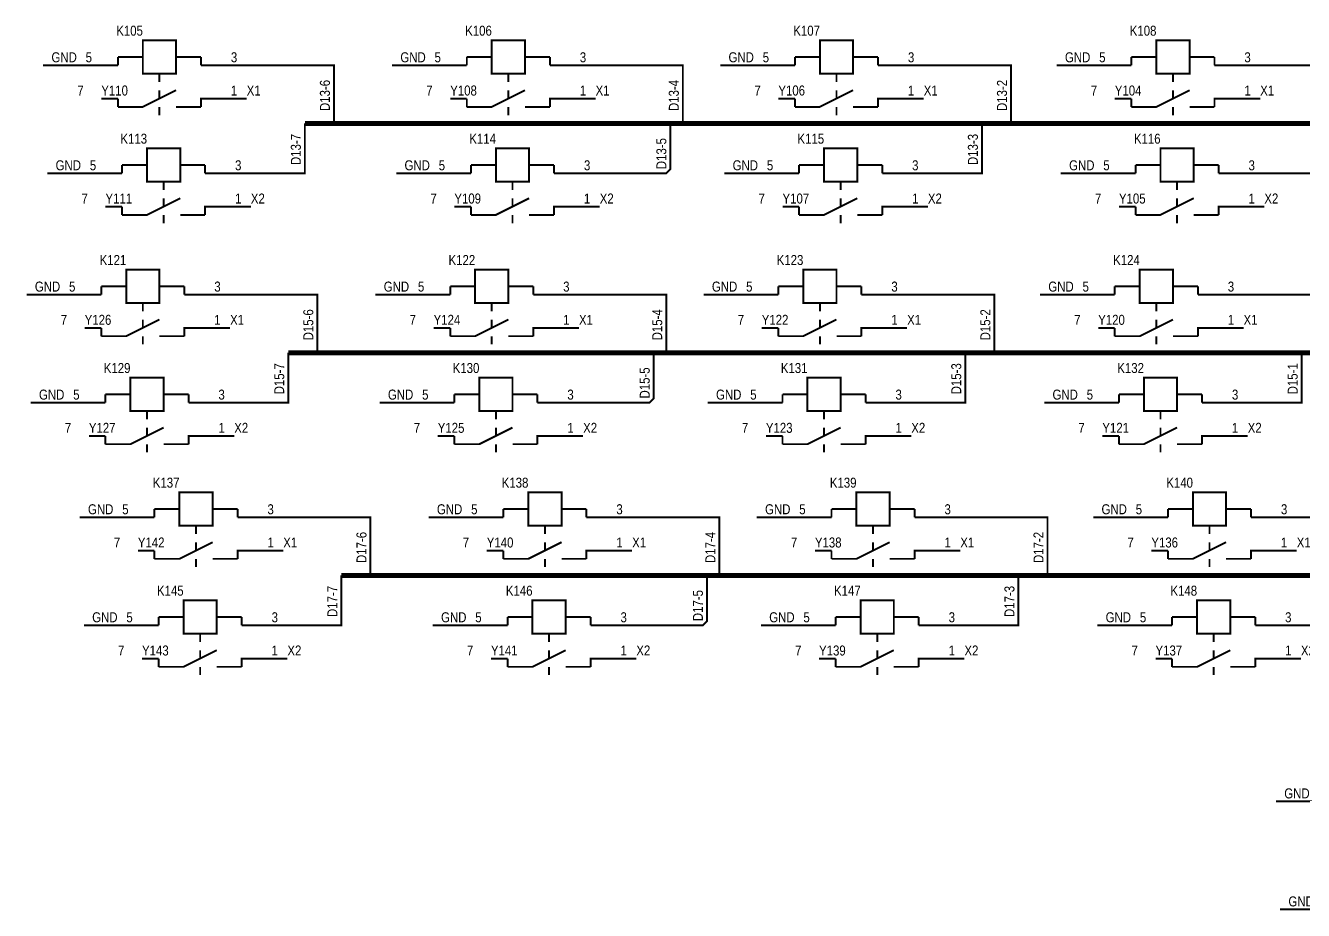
# Model space of a CAD drawing. Header units: millimetres. Extents: x 7140 to 8879, y -16257 to -5062.
# Drawn here: x 7246.5 to 7441.9, y -15405 to -15269.7 of the extents above; entities that cross this region are included whole.
import ezdxf

# ---------------------------------------------------------------- set-up
doc = ezdxf.new("R2010")
doc.units = ezdxf.units.MM
doc.styles.get("Standard").update_dxf_attribs({"font": 'ARIALN.TTF', "height": 3.4})

msp = doc.modelspace()

# ---------------------------------------------------------------- linework, layer by layer
for points, const_width in [([(7264.44878, -15271.997), (7264.44878, -15277.077), (7269.52878, -15277.077), (7269.52878, -15271.997), (7264.44878, -15271.997)], 0.29972), ([(7317.78878, -15271.997), (7317.78878, -15277.077), (7322.86878, -15277.077), (7322.86878, -15271.997), (7317.78878, -15271.997)], 0.29972), ([(7367.95378, -15271.997), (7367.95378, -15277.077), (7373.03378, -15277.077), (7373.03378, -15271.997), (7367.95378, -15271.997)], 0.29972), ([(7419.38878, -15271.997), (7419.38878, -15277.077), (7424.46878, -15277.077), (7424.46878, -15271.997), (7419.38878, -15271.997)], 0.29972), ([(7264.44878, -15274.537), (7260.63878, -15274.537)], 0.29972), ([(7260.63878, -15274.537), (7260.63878, -15275.807)], 0.29972), ([(7269.52878, -15274.537), (7273.33878, -15274.537)], 0.29972), ([(7273.33878, -15274.537), (7273.33878, -15275.807)], 0.29972), ([(7273.33878, -15274.537), (7273.33878, -15275.807)], 0.29972), ([(7317.78878, -15274.537), (7313.97878, -15274.537)], 0.29972), ([(7313.97878, -15274.537), (7313.97878, -15275.807)], 0.29972), ([(7322.86878, -15274.537), (7326.67878, -15274.537)], 0.29972), ([(7326.67878, -15274.537), (7326.67878, -15275.807)], 0.29972), ([(7326.67878, -15274.537), (7326.67878, -15275.807)], 0.29972), ([(7367.95378, -15274.537), (7364.14378, -15274.537)], 0.29972), ([(7364.14378, -15274.537), (7364.14378, -15275.807)], 0.29972), ([(7373.03378, -15274.537), (7376.84378, -15274.537)], 0.29972), ([(7376.84378, -15274.537), (7376.84378, -15275.807)], 0.29972), ([(7376.84378, -15274.537), (7376.84378, -15275.807)], 0.29972), ([(7419.38878, -15274.537), (7415.57878, -15274.537)], 0.29972), ([(7415.57878, -15274.537), (7415.57878, -15275.807)], 0.29972), ([(7424.46878, -15274.537), (7428.27878, -15274.537)], 0.29972), ([(7428.27878, -15274.537), (7428.27878, -15275.807)], 0.29972), ([(7428.27878, -15274.537), (7428.27878, -15275.807)], 0.29972), ([(7249.20878, -15275.807), (7255.55878, -15275.807)], 0.29972), ([(7260.63878, -15275.807), (7255.55878, -15275.807)], 0.29972), ([(7266.98878, -15277.077), (7266.98878, -15278.347)], 0.29972), ([(7273.33878, -15275.807), (7278.41878, -15275.807)], 0.29972), ([(7275.87878, -15275.807), (7278.41878, -15275.807)], 0.29972), ([(7278.41878, -15275.807), (7293.65878, -15275.807), (7293.65878, -15284.697)], 0.29972), ([(7302.54878, -15275.807), (7308.89878, -15275.807)], 0.29972), ([(7313.97878, -15275.807), (7308.89878, -15275.807)], 0.29972), ([(7320.32878, -15277.077), (7320.32878, -15278.347)], 0.29972), ([(7326.67878, -15275.807), (7331.75878, -15275.807)], 0.29972), ([(7329.21878, -15275.807), (7331.75878, -15275.807)], 0.29972), ([(7331.75878, -15275.807), (7346.99878, -15275.807), (7346.99878, -15284.697)], 0.29972), ([(7352.71378, -15275.807), (7359.06378, -15275.807)], 0.29972), ([(7364.14378, -15275.807), (7359.06378, -15275.807)], 0.29972), ([(7370.49378, -15277.077), (7370.49378, -15278.347)], 0.29972), ([(7376.84378, -15275.807), (7381.92378, -15275.807)], 0.29972), ([(7379.38378, -15275.807), (7381.92378, -15275.807)], 0.29972), ([(7381.92378, -15275.807), (7397.16378, -15275.807), (7397.16378, -15284.697)], 0.29972), ([(7404.14878, -15275.807), (7410.49878, -15275.807)], 0.29972), ([(7415.57878, -15275.807), (7410.49878, -15275.807)], 0.29972), ([(7421.92878, -15277.077), (7421.92878, -15278.347)], 0.29972), ([(7428.27878, -15275.807), (7433.35878, -15275.807)], 0.29972), ([(7430.81878, -15275.807), (7433.35878, -15275.807)], 0.29972), ([(7433.35878, -15275.807), (7448.59878, -15275.807), (7448.59878, -15284.697)], 0.29972), ([(7260.63878, -15280.887), (7258.09878, -15280.887)], 0.29972), ([(7260.63878, -15282.157), (7264.44878, -15282.157), (7269.52878, -15279.617)], 0.29972), ([(7260.63878, -15280.887), (7260.63878, -15282.157)], 0.29972), ([(7266.98878, -15279.617), (7266.98878, -15280.887)], 0.29972), ([(7273.33878, -15282.157), (7273.33878, -15280.887), (7278.41878, -15280.887)], 0.29972), ([(7275.87878, -15280.887), (7278.41878, -15280.887)], 0.29972), ([(7278.41878, -15280.887), (7280.32378, -15280.887)], 0.29972), ([(7289.21378, -15284.697), (7448.59878, -15284.697), (7457.86978, -15280.633), (7686.46978, -15281.141)], 0.7493), ([(7313.97878, -15280.887), (7311.43878, -15280.887)], 0.29972), ([(7313.97878, -15282.157), (7317.78878, -15282.157), (7322.86878, -15279.617)], 0.29972), ([(7313.97878, -15280.887), (7313.97878, -15282.157)], 0.29972), ([(7320.32878, -15279.617), (7320.32878, -15280.887)], 0.29972), ([(7326.67878, -15282.157), (7326.67878, -15280.887), (7331.75878, -15280.887)], 0.29972), ([(7329.21878, -15280.887), (7331.75878, -15280.887)], 0.29972), ([(7331.75878, -15280.887), (7333.66378, -15280.887)], 0.29972), ([(7364.14378, -15280.887), (7361.60378, -15280.887)], 0.29972), ([(7364.14378, -15282.157), (7367.95378, -15282.157), (7373.03378, -15279.617)], 0.29972), ([(7364.14378, -15280.887), (7364.14378, -15282.157)], 0.29972), ([(7370.49378, -15279.617), (7370.49378, -15280.887)], 0.29972), ([(7376.84378, -15282.157), (7376.84378, -15280.887), (7381.92378, -15280.887)], 0.29972), ([(7379.38378, -15280.887), (7381.92378, -15280.887)], 0.29972), ([(7381.92378, -15280.887), (7383.82878, -15280.887)], 0.29972), ([(7415.57878, -15280.887), (7413.03878, -15280.887)], 0.29972), ([(7415.57878, -15282.157), (7419.38878, -15282.157), (7424.46878, -15279.617)], 0.29972), ([(7415.57878, -15280.887), (7415.57878, -15282.157)], 0.29972), ([(7421.92878, -15279.617), (7421.92878, -15280.887)], 0.29972), ([(7428.27878, -15282.157), (7428.27878, -15280.887), (7433.35878, -15280.887)], 0.29972), ([(7430.81878, -15280.887), (7433.35878, -15280.887)], 0.29972), ([(7433.35878, -15280.887), (7435.26378, -15280.887)], 0.29972), ([(7266.98878, -15283.427), (7266.98878, -15282.157)], 0.29972), ([(7269.52878, -15282.157), (7273.33878, -15282.157)], 0.29972), ([(7320.32878, -15283.427), (7320.32878, -15282.157)], 0.29972), ([(7322.86878, -15282.157), (7326.67878, -15282.157)], 0.29972), ([(7370.49378, -15283.427), (7370.49378, -15282.157)], 0.29972), ([(7373.03378, -15282.157), (7376.84378, -15282.157)], 0.29972), ([(7421.92878, -15283.427), (7421.92878, -15282.157)], 0.29972), ([(7424.46878, -15282.157), (7428.27878, -15282.157)], 0.29972), ([(7279.05378, -15292.317), (7289.21378, -15292.317), (7289.21378, -15284.697)], 0.29972), ([(7332.39378, -15292.317), (7344.45878, -15292.317), (7345.09378, -15291.682), (7345.09378, -15284.697)], 0.29972), ([(7382.55878, -15292.317), (7392.71878, -15292.317), (7392.71878, -15284.697)], 0.29972), ([(7433.99378, -15292.317), (7444.15378, -15292.317), (7444.15378, -15284.697)], 0.29972), ([(7265.08378, -15288.507), (7265.08378, -15293.587), (7270.16378, -15293.587), (7270.16378, -15288.507), (7265.08378, -15288.507)], 0.29972), ([(7318.42378, -15288.507), (7318.42378, -15293.587), (7323.50378, -15293.587), (7323.50378, -15288.507), (7318.42378, -15288.507)], 0.29972), ([(7368.58878, -15288.507), (7368.58878, -15293.587), (7373.66878, -15293.587), (7373.66878, -15288.507), (7368.58878, -15288.507)], 0.29972), ([(7420.02378, -15288.507), (7420.02378, -15293.587), (7425.10378, -15293.587), (7425.10378, -15288.507), (7420.02378, -15288.507)], 0.29972), ([(7249.84378, -15292.317), (7256.19378, -15292.317)], 0.29972), ([(7261.27378, -15292.317), (7256.19378, -15292.317)], 0.29972), ([(7265.08378, -15291.047), (7261.27378, -15291.047)], 0.29972), ([(7261.27378, -15291.047), (7261.27378, -15292.317)], 0.29972), ([(7270.16378, -15291.047), (7273.97378, -15291.047)], 0.29972), ([(7273.97378, -15291.047), (7273.97378, -15292.317)], 0.29972), ([(7273.97378, -15291.047), (7273.97378, -15292.317)], 0.29972), ([(7273.97378, -15292.317), (7279.05378, -15292.317)], 0.29972), ([(7276.51378, -15292.317), (7279.05378, -15292.317)], 0.29972), ([(7303.18378, -15292.317), (7309.53378, -15292.317)], 0.29972), ([(7314.61378, -15292.317), (7309.53378, -15292.317)], 0.29972), ([(7318.42378, -15291.047), (7314.61378, -15291.047)], 0.29972), ([(7314.61378, -15291.047), (7314.61378, -15292.317)], 0.29972), ([(7323.50378, -15291.047), (7327.31378, -15291.047)], 0.29972), ([(7327.31378, -15291.047), (7327.31378, -15292.317)], 0.29972), ([(7327.31378, -15291.047), (7327.31378, -15292.317)], 0.29972), ([(7327.31378, -15292.317), (7332.39378, -15292.317)], 0.29972), ([(7329.85378, -15292.317), (7332.39378, -15292.317)], 0.29972), ([(7353.34878, -15292.317), (7359.69878, -15292.317)], 0.29972), ([(7364.77878, -15292.317), (7359.69878, -15292.317)], 0.29972), ([(7368.58878, -15291.047), (7364.77878, -15291.047)], 0.29972), ([(7364.77878, -15291.047), (7364.77878, -15292.317)], 0.29972), ([(7373.66878, -15291.047), (7377.47878, -15291.047)], 0.29972), ([(7377.47878, -15291.047), (7377.47878, -15292.317)], 0.29972), ([(7377.47878, -15291.047), (7377.47878, -15292.317)], 0.29972), ([(7377.47878, -15292.317), (7382.55878, -15292.317)], 0.29972), ([(7380.01878, -15292.317), (7382.55878, -15292.317)], 0.29972), ([(7404.78378, -15292.317), (7411.13378, -15292.317)], 0.29972), ([(7416.21378, -15292.317), (7411.13378, -15292.317)], 0.29972), ([(7420.02378, -15291.047), (7416.21378, -15291.047)], 0.29972), ([(7416.21378, -15291.047), (7416.21378, -15292.317)], 0.29972), ([(7425.10378, -15291.047), (7428.91378, -15291.047)], 0.29972), ([(7428.91378, -15291.047), (7428.91378, -15292.317)], 0.29972), ([(7428.91378, -15291.047), (7428.91378, -15292.317)], 0.29972), ([(7428.91378, -15292.317), (7433.99378, -15292.317)], 0.29972), ([(7431.45378, -15292.317), (7433.99378, -15292.317)], 0.29972), ([(7267.62378, -15293.587), (7267.62378, -15294.857)], 0.29972), ([(7320.96378, -15293.587), (7320.96378, -15294.857)], 0.29972), ([(7371.12878, -15293.587), (7371.12878, -15294.857)], 0.29972), ([(7422.56378, -15293.587), (7422.56378, -15294.857)], 0.29972), ([(7261.27378, -15298.667), (7265.08378, -15298.667), (7270.16378, -15296.127)], 0.29972), ([(7267.62378, -15296.127), (7267.62378, -15297.397)], 0.29972), ([(7314.61378, -15298.667), (7318.42378, -15298.667), (7323.50378, -15296.127)], 0.29972), ([(7320.96378, -15296.127), (7320.96378, -15297.397)], 0.29972), ([(7364.77878, -15298.667), (7368.58878, -15298.667), (7373.66878, -15296.127)], 0.29972), ([(7371.12878, -15296.127), (7371.12878, -15297.397)], 0.29972), ([(7416.21378, -15298.667), (7420.02378, -15298.667), (7425.10378, -15296.127)], 0.29972), ([(7422.56378, -15296.127), (7422.56378, -15297.397)], 0.29972), ([(7261.27378, -15297.397), (7258.73378, -15297.397)], 0.29972), ([(7261.27378, -15297.397), (7261.27378, -15298.667)], 0.29972), ([(7267.62378, -15299.937), (7267.62378, -15298.667)], 0.29972), ([(7270.16378, -15298.667), (7273.97378, -15298.667)], 0.29972), ([(7273.97378, -15298.667), (7273.97378, -15297.397), (7279.05378, -15297.397)], 0.29972), ([(7276.51378, -15297.397), (7279.05378, -15297.397)], 0.29972), ([(7279.05378, -15297.397), (7280.95878, -15297.397)], 0.29972), ([(7314.61378, -15297.397), (7312.07378, -15297.397)], 0.29972), ([(7314.61378, -15297.397), (7314.61378, -15298.667)], 0.29972), ([(7320.96378, -15299.937), (7320.96378, -15298.667)], 0.29972), ([(7323.50378, -15298.667), (7327.31378, -15298.667)], 0.29972), ([(7327.31378, -15298.667), (7327.31378, -15297.397), (7332.39378, -15297.397)], 0.29972), ([(7329.85378, -15297.397), (7332.39378, -15297.397)], 0.29972), ([(7332.39378, -15297.397), (7334.29878, -15297.397)], 0.29972), ([(7364.77878, -15297.397), (7362.23878, -15297.397)], 0.29972), ([(7364.77878, -15297.397), (7364.77878, -15298.667)], 0.29972), ([(7371.12878, -15299.937), (7371.12878, -15298.667)], 0.29972), ([(7373.66878, -15298.667), (7377.47878, -15298.667)], 0.29972), ([(7377.47878, -15298.667), (7377.47878, -15297.397), (7382.55878, -15297.397)], 0.29972), ([(7380.01878, -15297.397), (7382.55878, -15297.397)], 0.29972), ([(7382.55878, -15297.397), (7384.46378, -15297.397)], 0.29972), ([(7416.21378, -15297.397), (7413.67378, -15297.397)], 0.29972), ([(7416.21378, -15297.397), (7416.21378, -15298.667)], 0.29972), ([(7422.56378, -15299.937), (7422.56378, -15298.667)], 0.29972), ([(7425.10378, -15298.667), (7428.91378, -15298.667)], 0.29972), ([(7428.91378, -15298.667), (7428.91378, -15297.397), (7433.99378, -15297.397)], 0.29972), ([(7431.45378, -15297.397), (7433.99378, -15297.397)], 0.29972), ([(7433.99378, -15297.397), (7435.89878, -15297.397)], 0.29972), ([(7261.90878, -15307.049), (7261.90878, -15312.129), (7266.98878, -15312.129), (7266.98878, -15307.049), (7261.90878, -15307.049)], 0.29972), ([(7315.24878, -15307.049), (7315.24878, -15312.129), (7320.32878, -15312.129), (7320.32878, -15307.049), (7315.24878, -15307.049)], 0.29972), ([(7365.41378, -15307.049), (7365.41378, -15312.129), (7370.49378, -15312.129), (7370.49378, -15307.049), (7365.41378, -15307.049)], 0.29972), ([(7416.84878, -15307.049), (7416.84878, -15312.129), (7421.92878, -15312.129), (7421.92878, -15307.049), (7416.84878, -15307.049)], 0.29972), ([(7261.90878, -15309.589), (7258.09878, -15309.589)], 0.29972), ([(7258.09878, -15309.589), (7258.09878, -15310.859)], 0.29972), ([(7266.98878, -15309.589), (7270.79878, -15309.589)], 0.29972), ([(7270.79878, -15309.589), (7270.79878, -15310.859)], 0.29972), ([(7270.79878, -15309.589), (7270.79878, -15310.859)], 0.29972), ([(7315.24878, -15309.589), (7311.43878, -15309.589)], 0.29972), ([(7311.43878, -15309.589), (7311.43878, -15310.859)], 0.29972), ([(7320.32878, -15309.589), (7324.13878, -15309.589)], 0.29972), ([(7324.13878, -15309.589), (7324.13878, -15310.859)], 0.29972), ([(7324.13878, -15309.589), (7324.13878, -15310.859)], 0.29972), ([(7365.41378, -15309.589), (7361.60378, -15309.589)], 0.29972), ([(7361.60378, -15309.589), (7361.60378, -15310.859)], 0.29972), ([(7370.49378, -15309.589), (7374.30378, -15309.589)], 0.29972), ([(7374.30378, -15309.589), (7374.30378, -15310.859)], 0.29972), ([(7374.30378, -15309.589), (7374.30378, -15310.859)], 0.29972), ([(7416.84878, -15309.589), (7413.03878, -15309.589)], 0.29972), ([(7413.03878, -15309.589), (7413.03878, -15310.859)], 0.29972), ([(7421.92878, -15309.589), (7425.73878, -15309.589)], 0.29972), ([(7425.73878, -15309.589), (7425.73878, -15310.859)], 0.29972), ([(7425.73878, -15309.589), (7425.73878, -15310.859)], 0.29972), ([(7246.66878, -15310.859), (7253.01878, -15310.859)], 0.29972), ([(7258.09878, -15310.859), (7253.01878, -15310.859)], 0.29972), ([(7264.44878, -15312.129), (7264.44878, -15313.399)], 0.29972), ([(7270.79878, -15310.859), (7275.87878, -15310.859)], 0.29972), ([(7273.33878, -15310.859), (7275.87878, -15310.859)], 0.29972), ([(7275.87878, -15310.859), (7291.11878, -15310.859), (7291.11878, -15319.749)], 0.29972), ([(7300.00878, -15310.859), (7306.35878, -15310.859)], 0.29972), ([(7311.43878, -15310.859), (7306.35878, -15310.859)], 0.29972), ([(7317.78878, -15312.129), (7317.78878, -15313.399)], 0.29972), ([(7324.13878, -15310.859), (7329.21878, -15310.859)], 0.29972), ([(7326.67878, -15310.859), (7329.21878, -15310.859)], 0.29972), ([(7329.21878, -15310.859), (7344.45878, -15310.859), (7344.45878, -15319.749)], 0.29972), ([(7350.17378, -15310.859), (7356.52378, -15310.859)], 0.29972), ([(7361.60378, -15310.859), (7356.52378, -15310.859)], 0.29972), ([(7367.95378, -15312.129), (7367.95378, -15313.399)], 0.29972), ([(7374.30378, -15310.859), (7379.38378, -15310.859)], 0.29972), ([(7376.84378, -15310.859), (7379.38378, -15310.859)], 0.29972), ([(7379.38378, -15310.859), (7394.62378, -15310.859), (7394.62378, -15319.749)], 0.29972), ([(7401.60878, -15310.859), (7407.95878, -15310.859)], 0.29972), ([(7413.03878, -15310.859), (7407.95878, -15310.859)], 0.29972), ([(7419.38878, -15312.129), (7419.38878, -15313.399)], 0.29972), ([(7425.73878, -15310.859), (7430.81878, -15310.859)], 0.29972), ([(7428.27878, -15310.859), (7430.81878, -15310.859)], 0.29972), ([(7430.81878, -15310.859), (7446.05878, -15310.859), (7446.05878, -15319.749)], 0.29972), ([(7258.09878, -15315.939), (7255.55878, -15315.939)], 0.29972), ([(7258.09878, -15317.209), (7261.90878, -15317.209), (7266.98878, -15314.669)], 0.29972), ([(7258.09878, -15315.939), (7258.09878, -15317.209)], 0.29972), ([(7264.44878, -15314.669), (7264.44878, -15315.939)], 0.29972), ([(7270.79878, -15317.209), (7270.79878, -15315.939), (7275.87878, -15315.939)], 0.29972), ([(7273.33878, -15315.939), (7275.87878, -15315.939)], 0.29972), ([(7275.87878, -15315.939), (7277.78378, -15315.939)], 0.29972), ([(7286.67378, -15319.749), (7636.68578, -15319.749), (7636.68578, -15315.685), (7671.22978, -15315.685)], 0.7493), ([(7311.43878, -15315.939), (7308.89878, -15315.939)], 0.29972), ([(7311.43878, -15317.209), (7315.24878, -15317.209), (7320.32878, -15314.669)], 0.29972), ([(7311.43878, -15315.939), (7311.43878, -15317.209)], 0.29972), ([(7317.78878, -15314.669), (7317.78878, -15315.939)], 0.29972), ([(7324.13878, -15317.209), (7324.13878, -15315.939), (7329.21878, -15315.939)], 0.29972), ([(7326.67878, -15315.939), (7329.21878, -15315.939)], 0.29972), ([(7329.21878, -15315.939), (7331.12378, -15315.939)], 0.29972), ([(7361.60378, -15315.939), (7359.06378, -15315.939)], 0.29972), ([(7361.60378, -15317.209), (7365.41378, -15317.209), (7370.49378, -15314.669)], 0.29972), ([(7361.60378, -15315.939), (7361.60378, -15317.209)], 0.29972), ([(7367.95378, -15314.669), (7367.95378, -15315.939)], 0.29972), ([(7374.30378, -15317.209), (7374.30378, -15315.939), (7379.38378, -15315.939)], 0.29972), ([(7376.84378, -15315.939), (7379.38378, -15315.939)], 0.29972), ([(7379.38378, -15315.939), (7381.28878, -15315.939)], 0.29972), ([(7413.03878, -15315.939), (7410.49878, -15315.939)], 0.29972), ([(7413.03878, -15317.209), (7416.84878, -15317.209), (7421.92878, -15314.669)], 0.29972), ([(7413.03878, -15315.939), (7413.03878, -15317.209)], 0.29972), ([(7419.38878, -15314.669), (7419.38878, -15315.939)], 0.29972), ([(7425.73878, -15317.209), (7425.73878, -15315.939), (7430.81878, -15315.939)], 0.29972), ([(7428.27878, -15315.939), (7430.81878, -15315.939)], 0.29972), ([(7430.81878, -15315.939), (7432.72378, -15315.939)], 0.29972), ([(7264.44878, -15318.479), (7264.44878, -15317.209)], 0.29972), ([(7266.98878, -15317.209), (7270.79878, -15317.209)], 0.29972), ([(7317.78878, -15318.479), (7317.78878, -15317.209)], 0.29972), ([(7320.32878, -15317.209), (7324.13878, -15317.209)], 0.29972), ([(7367.95378, -15318.479), (7367.95378, -15317.209)], 0.29972), ([(7370.49378, -15317.209), (7374.30378, -15317.209)], 0.29972), ([(7419.38878, -15318.479), (7419.38878, -15317.209)], 0.29972), ([(7421.92878, -15317.209), (7425.73878, -15317.209)], 0.29972), ([(7276.51378, -15327.369), (7286.67378, -15327.369), (7286.67378, -15319.749)], 0.29972), ([(7329.85378, -15327.369), (7341.91878, -15327.369), (7342.55378, -15326.734), (7342.55378, -15319.749)], 0.29972), ([(7380.01878, -15327.369), (7390.17878, -15327.369), (7390.17878, -15319.749)], 0.29972), ([(7431.45378, -15327.369), (7441.61378, -15327.369), (7441.61378, -15319.749)], 0.29972), ([(7262.54378, -15323.559), (7262.54378, -15328.639), (7267.62378, -15328.639), (7267.62378, -15323.559), (7262.54378, -15323.559)], 0.29972), ([(7315.88378, -15323.559), (7315.88378, -15328.639), (7320.96378, -15328.639), (7320.96378, -15323.559), (7315.88378, -15323.559)], 0.29972), ([(7366.04878, -15323.559), (7366.04878, -15328.639), (7371.12878, -15328.639), (7371.12878, -15323.559), (7366.04878, -15323.559)], 0.29972), ([(7417.48378, -15323.559), (7417.48378, -15328.639), (7422.56378, -15328.639), (7422.56378, -15323.559), (7417.48378, -15323.559)], 0.29972), ([(7247.30378, -15327.369), (7253.65378, -15327.369)], 0.29972), ([(7258.73378, -15327.369), (7253.65378, -15327.369)], 0.29972), ([(7262.54378, -15326.099), (7258.73378, -15326.099)], 0.29972), ([(7258.73378, -15326.099), (7258.73378, -15327.369)], 0.29972), ([(7267.62378, -15326.099), (7271.43378, -15326.099)], 0.29972), ([(7271.43378, -15326.099), (7271.43378, -15327.369)], 0.29972), ([(7271.43378, -15326.099), (7271.43378, -15327.369)], 0.29972), ([(7271.43378, -15327.369), (7276.51378, -15327.369)], 0.29972), ([(7273.97378, -15327.369), (7276.51378, -15327.369)], 0.29972), ([(7300.64378, -15327.369), (7306.99378, -15327.369)], 0.29972), ([(7312.07378, -15327.369), (7306.99378, -15327.369)], 0.29972), ([(7315.88378, -15326.099), (7312.07378, -15326.099)], 0.29972), ([(7312.07378, -15326.099), (7312.07378, -15327.369)], 0.29972), ([(7320.96378, -15326.099), (7324.77378, -15326.099)], 0.29972), ([(7324.77378, -15326.099), (7324.77378, -15327.369)], 0.29972), ([(7324.77378, -15326.099), (7324.77378, -15327.369)], 0.29972), ([(7324.77378, -15327.369), (7329.85378, -15327.369)], 0.29972), ([(7327.31378, -15327.369), (7329.85378, -15327.369)], 0.29972), ([(7350.80878, -15327.369), (7357.15878, -15327.369)], 0.29972), ([(7362.23878, -15327.369), (7357.15878, -15327.369)], 0.29972), ([(7366.04878, -15326.099), (7362.23878, -15326.099)], 0.29972), ([(7362.23878, -15326.099), (7362.23878, -15327.369)], 0.29972), ([(7371.12878, -15326.099), (7374.93878, -15326.099)], 0.29972), ([(7374.93878, -15326.099), (7374.93878, -15327.369)], 0.29972), ([(7374.93878, -15326.099), (7374.93878, -15327.369)], 0.29972), ([(7374.93878, -15327.369), (7380.01878, -15327.369)], 0.29972), ([(7377.47878, -15327.369), (7380.01878, -15327.369)], 0.29972), ([(7402.24378, -15327.369), (7408.59378, -15327.369)], 0.29972), ([(7413.67378, -15327.369), (7408.59378, -15327.369)], 0.29972), ([(7417.48378, -15326.099), (7413.67378, -15326.099)], 0.29972), ([(7413.67378, -15326.099), (7413.67378, -15327.369)], 0.29972), ([(7422.56378, -15326.099), (7426.37378, -15326.099)], 0.29972), ([(7426.37378, -15326.099), (7426.37378, -15327.369)], 0.29972), ([(7426.37378, -15326.099), (7426.37378, -15327.369)], 0.29972), ([(7426.37378, -15327.369), (7431.45378, -15327.369)], 0.29972), ([(7428.91378, -15327.369), (7431.45378, -15327.369)], 0.29972), ([(7265.08378, -15328.639), (7265.08378, -15329.909)], 0.29972), ([(7318.42378, -15328.639), (7318.42378, -15329.909)], 0.29972), ([(7368.58878, -15328.639), (7368.58878, -15329.909)], 0.29972), ([(7420.02378, -15328.639), (7420.02378, -15329.909)], 0.29972), ([(7258.73378, -15333.719), (7262.54378, -15333.719), (7267.62378, -15331.179)], 0.29972), ([(7265.08378, -15331.179), (7265.08378, -15332.449)], 0.29972), ([(7312.07378, -15333.719), (7315.88378, -15333.719), (7320.96378, -15331.179)], 0.29972), ([(7318.42378, -15331.179), (7318.42378, -15332.449)], 0.29972), ([(7362.23878, -15333.719), (7366.04878, -15333.719), (7371.12878, -15331.179)], 0.29972), ([(7368.58878, -15331.179), (7368.58878, -15332.449)], 0.29972), ([(7413.67378, -15333.719), (7417.48378, -15333.719), (7422.56378, -15331.179)], 0.29972), ([(7420.02378, -15331.179), (7420.02378, -15332.449)], 0.29972), ([(7258.73378, -15332.449), (7256.19378, -15332.449)], 0.29972), ([(7258.73378, -15332.449), (7258.73378, -15333.719)], 0.29972), ([(7265.08378, -15334.989), (7265.08378, -15333.719)], 0.29972), ([(7267.62378, -15333.719), (7271.43378, -15333.719)], 0.29972), ([(7271.43378, -15333.719), (7271.43378, -15332.449), (7276.51378, -15332.449)], 0.29972), ([(7273.97378, -15332.449), (7276.51378, -15332.449)], 0.29972), ([(7276.51378, -15332.449), (7278.41878, -15332.449)], 0.29972), ([(7312.07378, -15332.449), (7309.53378, -15332.449)], 0.29972), ([(7312.07378, -15332.449), (7312.07378, -15333.719)], 0.29972), ([(7318.42378, -15334.989), (7318.42378, -15333.719)], 0.29972), ([(7320.96378, -15333.719), (7324.77378, -15333.719)], 0.29972), ([(7324.77378, -15333.719), (7324.77378, -15332.449), (7329.85378, -15332.449)], 0.29972), ([(7327.31378, -15332.449), (7329.85378, -15332.449)], 0.29972), ([(7329.85378, -15332.449), (7331.75878, -15332.449)], 0.29972), ([(7362.23878, -15332.449), (7359.69878, -15332.449)], 0.29972), ([(7362.23878, -15332.449), (7362.23878, -15333.719)], 0.29972), ([(7368.58878, -15334.989), (7368.58878, -15333.719)], 0.29972), ([(7371.12878, -15333.719), (7374.93878, -15333.719)], 0.29972), ([(7374.93878, -15333.719), (7374.93878, -15332.449), (7380.01878, -15332.449)], 0.29972), ([(7377.47878, -15332.449), (7380.01878, -15332.449)], 0.29972), ([(7380.01878, -15332.449), (7381.92378, -15332.449)], 0.29972), ([(7413.67378, -15332.449), (7411.13378, -15332.449)], 0.29972), ([(7413.67378, -15332.449), (7413.67378, -15333.719)], 0.29972), ([(7420.02378, -15334.989), (7420.02378, -15333.719)], 0.29972), ([(7422.56378, -15333.719), (7426.37378, -15333.719)], 0.29972), ([(7426.37378, -15333.719), (7426.37378, -15332.449), (7431.45378, -15332.449)], 0.29972), ([(7428.91378, -15332.449), (7431.45378, -15332.449)], 0.29972), ([(7431.45378, -15332.449), (7433.35878, -15332.449)], 0.29972), ([(7270.03678, -15341.085), (7270.03678, -15346.165), (7275.11678, -15346.165), (7275.11678, -15341.085), (7270.03678, -15341.085)], 0.29972), ([(7323.37678, -15341.085), (7323.37678, -15346.165), (7328.45678, -15346.165), (7328.45678, -15341.085), (7323.37678, -15341.085)], 0.29972), ([(7373.54178, -15341.085), (7373.54178, -15346.165), (7378.62178, -15346.165), (7378.62178, -15341.085), (7373.54178, -15341.085)], 0.29972), ([(7424.97678, -15341.085), (7424.97678, -15346.165), (7430.05678, -15346.165), (7430.05678, -15341.085), (7424.97678, -15341.085)], 0.29972), ([(7270.03678, -15343.625), (7266.22678, -15343.625)], 0.29972), ([(7266.22678, -15343.625), (7266.22678, -15344.895)], 0.29972), ([(7275.11678, -15343.625), (7278.92678, -15343.625)], 0.29972), ([(7278.92678, -15343.625), (7278.92678, -15344.895)], 0.29972), ([(7278.92678, -15343.625), (7278.92678, -15344.895)], 0.29972), ([(7323.37678, -15343.625), (7319.56678, -15343.625)], 0.29972), ([(7319.56678, -15343.625), (7319.56678, -15344.895)], 0.29972), ([(7328.45678, -15343.625), (7332.26678, -15343.625)], 0.29972), ([(7332.26678, -15343.625), (7332.26678, -15344.895)], 0.29972), ([(7332.26678, -15343.625), (7332.26678, -15344.895)], 0.29972), ([(7373.54178, -15343.625), (7369.73178, -15343.625)], 0.29972), ([(7369.73178, -15343.625), (7369.73178, -15344.895)], 0.29972), ([(7378.62178, -15343.625), (7382.43178, -15343.625)], 0.29972), ([(7382.43178, -15343.625), (7382.43178, -15344.895)], 0.29972), ([(7382.43178, -15343.625), (7382.43178, -15344.895)], 0.29972), ([(7424.97678, -15343.625), (7421.16678, -15343.625)], 0.29972), ([(7421.16678, -15343.625), (7421.16678, -15344.895)], 0.29972), ([(7430.05678, -15343.625), (7433.86678, -15343.625)], 0.29972), ([(7433.86678, -15343.625), (7433.86678, -15344.895)], 0.29972), ([(7433.86678, -15343.625), (7433.86678, -15344.895)], 0.29972), ([(7254.79678, -15344.895), (7261.14678, -15344.895)], 0.29972), ([(7266.22678, -15344.895), (7261.14678, -15344.895)], 0.29972), ([(7278.92678, -15344.895), (7284.00678, -15344.895)], 0.29972), ([(7281.46678, -15344.895), (7284.00678, -15344.895)], 0.29972), ([(7284.00678, -15344.895), (7299.24678, -15344.895), (7299.24678, -15353.785)], 0.29972), ([(7308.13678, -15344.895), (7314.48678, -15344.895)], 0.29972), ([(7319.56678, -15344.895), (7314.48678, -15344.895)], 0.29972), ([(7332.26678, -15344.895), (7337.34678, -15344.895)], 0.29972), ([(7334.80678, -15344.895), (7337.34678, -15344.895)], 0.29972), ([(7337.34678, -15344.895), (7352.58678, -15344.895), (7352.58678, -15353.785)], 0.29972), ([(7358.30178, -15344.895), (7364.65178, -15344.895)], 0.29972), ([(7369.73178, -15344.895), (7364.65178, -15344.895)], 0.29972), ([(7382.43178, -15344.895), (7387.51178, -15344.895)], 0.29972), ([(7384.97178, -15344.895), (7387.51178, -15344.895)], 0.29972), ([(7387.51178, -15344.895), (7402.75178, -15344.895), (7402.75178, -15353.785)], 0.29972), ([(7409.73678, -15344.895), (7416.08678, -15344.895)], 0.29972), ([(7421.16678, -15344.895), (7416.08678, -15344.895)], 0.29972), ([(7433.86678, -15344.895), (7438.94678, -15344.895)], 0.29972), ([(7436.40678, -15344.895), (7438.94678, -15344.895)], 0.29972), ([(7438.94678, -15344.895), (7454.18678, -15344.895), (7454.18678, -15353.785)], 0.29972), ([(7272.57678, -15346.165), (7272.57678, -15347.435)], 0.29972), ([(7325.91678, -15346.165), (7325.91678, -15347.435)], 0.29972), ([(7376.08178, -15346.165), (7376.08178, -15347.435)], 0.29972), ([(7427.51678, -15346.165), (7427.51678, -15347.435)], 0.29972), ([(7266.22678, -15351.245), (7270.03678, -15351.245), (7275.11678, -15348.705)], 0.29972), ([(7272.57678, -15348.705), (7272.57678, -15349.975)], 0.29972), ([(7319.56678, -15351.245), (7323.37678, -15351.245), (7328.45678, -15348.705)], 0.29972), ([(7325.91678, -15348.705), (7325.91678, -15349.975)], 0.29972), ([(7369.73178, -15351.245), (7373.54178, -15351.245), (7378.62178, -15348.705)], 0.29972), ([(7376.08178, -15348.705), (7376.08178, -15349.975)], 0.29972), ([(7421.16678, -15351.245), (7424.97678, -15351.245), (7430.05678, -15348.705)], 0.29972), ([(7427.51678, -15348.705), (7427.51678, -15349.975)], 0.29972), ([(7266.22678, -15349.975), (7263.68678, -15349.975)], 0.29972), ([(7266.22678, -15349.975), (7266.22678, -15351.245)], 0.29972), ([(7272.57678, -15352.515), (7272.57678, -15351.245)], 0.29972), ([(7275.11678, -15351.245), (7278.92678, -15351.245)], 0.29972), ([(7278.92678, -15351.245), (7278.92678, -15349.975), (7284.00678, -15349.975)], 0.29972), ([(7281.46678, -15349.975), (7284.00678, -15349.975)], 0.29972), ([(7284.00678, -15349.975), (7285.91178, -15349.975)], 0.29972), ([(7319.56678, -15349.975), (7317.02678, -15349.975)], 0.29972), ([(7319.56678, -15349.975), (7319.56678, -15351.245)], 0.29972), ([(7325.91678, -15352.515), (7325.91678, -15351.245)], 0.29972), ([(7328.45678, -15351.245), (7332.26678, -15351.245)], 0.29972), ([(7332.26678, -15351.245), (7332.26678, -15349.975), (7337.34678, -15349.975)], 0.29972), ([(7334.80678, -15349.975), (7337.34678, -15349.975)], 0.29972), ([(7337.34678, -15349.975), (7339.25178, -15349.975)], 0.29972), ([(7369.73178, -15349.975), (7367.19178, -15349.975)], 0.29972), ([(7369.73178, -15349.975), (7369.73178, -15351.245)], 0.29972), ([(7376.08178, -15352.515), (7376.08178, -15351.245)], 0.29972), ([(7378.62178, -15351.245), (7382.43178, -15351.245)], 0.29972), ([(7382.43178, -15351.245), (7382.43178, -15349.975), (7387.51178, -15349.975)], 0.29972), ([(7384.97178, -15349.975), (7387.51178, -15349.975)], 0.29972), ([(7387.51178, -15349.975), (7389.41678, -15349.975)], 0.29972), ([(7421.16678, -15349.975), (7418.62678, -15349.975)], 0.29972), ([(7421.16678, -15349.975), (7421.16678, -15351.245)], 0.29972), ([(7427.51678, -15352.515), (7427.51678, -15351.245)], 0.29972), ([(7430.05678, -15351.245), (7433.86678, -15351.245)], 0.29972), ([(7433.86678, -15351.245), (7433.86678, -15349.975), (7438.94678, -15349.975)], 0.29972), ([(7436.40678, -15349.975), (7438.94678, -15349.975)], 0.29972), ([(7438.94678, -15349.975), (7440.85178, -15349.975)], 0.29972), ([(7294.80178, -15353.785), (7496.47778, -15353.785), (7496.47778, -15352.261)], 0.7493), ([(7284.64178, -15361.405), (7294.80178, -15361.405), (7294.80178, -15353.785)], 0.29972), ([(7337.98178, -15361.405), (7350.04678, -15361.405), (7350.68178, -15360.77), (7350.68178, -15353.785)], 0.29972), ([(7388.14678, -15361.405), (7398.30678, -15361.405), (7398.30678, -15353.785)], 0.29972), ([(7439.58178, -15361.405), (7449.74178, -15361.405), (7449.74178, -15353.785)], 0.29972), ([(7270.67178, -15357.595), (7270.67178, -15362.675), (7275.75178, -15362.675), (7275.75178, -15357.595), (7270.67178, -15357.595)], 0.29972), ([(7324.01178, -15357.595), (7324.01178, -15362.675), (7329.09178, -15362.675), (7329.09178, -15357.595), (7324.01178, -15357.595)], 0.29972), ([(7374.17678, -15357.595), (7374.17678, -15362.675), (7379.25678, -15362.675), (7379.25678, -15357.595), (7374.17678, -15357.595)], 0.29972), ([(7425.61178, -15357.595), (7425.61178, -15362.675), (7430.69178, -15362.675), (7430.69178, -15357.595), (7425.61178, -15357.595)], 0.29972), ([(7270.67178, -15360.135), (7266.86178, -15360.135)], 0.29972), ([(7266.86178, -15360.135), (7266.86178, -15361.405)], 0.29972), ([(7275.75178, -15360.135), (7279.56178, -15360.135)], 0.29972), ([(7279.56178, -15360.135), (7279.56178, -15361.405)], 0.29972), ([(7279.56178, -15360.135), (7279.56178, -15361.405)], 0.29972), ([(7324.01178, -15360.135), (7320.20178, -15360.135)], 0.29972), ([(7320.20178, -15360.135), (7320.20178, -15361.405)], 0.29972), ([(7329.09178, -15360.135), (7332.90178, -15360.135)], 0.29972), ([(7332.90178, -15360.135), (7332.90178, -15361.405)], 0.29972), ([(7332.90178, -15360.135), (7332.90178, -15361.405)], 0.29972), ([(7374.17678, -15360.135), (7370.36678, -15360.135)], 0.29972), ([(7370.36678, -15360.135), (7370.36678, -15361.405)], 0.29972), ([(7379.25678, -15360.135), (7383.06678, -15360.135)], 0.29972), ([(7383.06678, -15360.135), (7383.06678, -15361.405)], 0.29972), ([(7383.06678, -15360.135), (7383.06678, -15361.405)], 0.29972), ([(7425.61178, -15360.135), (7421.80178, -15360.135)], 0.29972), ([(7421.80178, -15360.135), (7421.80178, -15361.405)], 0.29972), ([(7430.69178, -15360.135), (7434.50178, -15360.135)], 0.29972), ([(7434.50178, -15360.135), (7434.50178, -15361.405)], 0.29972), ([(7434.50178, -15360.135), (7434.50178, -15361.405)], 0.29972), ([(7255.43178, -15361.405), (7261.78178, -15361.405)], 0.29972), ([(7266.86178, -15361.405), (7261.78178, -15361.405)], 0.29972), ([(7273.21178, -15362.675), (7273.21178, -15363.945)], 0.29972), ([(7279.56178, -15361.405), (7284.64178, -15361.405)], 0.29972), ([(7282.10178, -15361.405), (7284.64178, -15361.405)], 0.29972), ([(7308.77178, -15361.405), (7315.12178, -15361.405)], 0.29972), ([(7320.20178, -15361.405), (7315.12178, -15361.405)], 0.29972), ([(7326.55178, -15362.675), (7326.55178, -15363.945)], 0.29972), ([(7332.90178, -15361.405), (7337.98178, -15361.405)], 0.29972), ([(7335.44178, -15361.405), (7337.98178, -15361.405)], 0.29972), ([(7358.93678, -15361.405), (7365.28678, -15361.405)], 0.29972), ([(7370.36678, -15361.405), (7365.28678, -15361.405)], 0.29972), ([(7376.71678, -15362.675), (7376.71678, -15363.945)], 0.29972), ([(7383.06678, -15361.405), (7388.14678, -15361.405)], 0.29972), ([(7385.60678, -15361.405), (7388.14678, -15361.405)], 0.29972), ([(7410.37178, -15361.405), (7416.72178, -15361.405)], 0.29972), ([(7421.80178, -15361.405), (7416.72178, -15361.405)], 0.29972), ([(7428.15178, -15362.675), (7428.15178, -15363.945)], 0.29972), ([(7434.50178, -15361.405), (7439.58178, -15361.405)], 0.29972), ([(7437.04178, -15361.405), (7439.58178, -15361.405)], 0.29972), ([(7266.86178, -15366.485), (7264.32178, -15366.485)], 0.29972), ([(7266.86178, -15367.755), (7270.67178, -15367.755), (7275.75178, -15365.215)], 0.29972), ([(7266.86178, -15366.485), (7266.86178, -15367.755)], 0.29972), ([(7273.21178, -15365.215), (7273.21178, -15366.485)], 0.29972), ([(7279.56178, -15367.755), (7279.56178, -15366.485), (7284.64178, -15366.485)], 0.29972), ([(7282.10178, -15366.485), (7284.64178, -15366.485)], 0.29972), ([(7284.64178, -15366.485), (7286.54678, -15366.485)], 0.29972), ([(7320.20178, -15366.485), (7317.66178, -15366.485)], 0.29972), ([(7320.20178, -15367.755), (7324.01178, -15367.755), (7329.09178, -15365.215)], 0.29972), ([(7320.20178, -15366.485), (7320.20178, -15367.755)], 0.29972), ([(7326.55178, -15365.215), (7326.55178, -15366.485)], 0.29972), ([(7332.90178, -15367.755), (7332.90178, -15366.485), (7337.98178, -15366.485)], 0.29972), ([(7335.44178, -15366.485), (7337.98178, -15366.485)], 0.29972), ([(7337.98178, -15366.485), (7339.88678, -15366.485)], 0.29972), ([(7370.36678, -15366.485), (7367.82678, -15366.485)], 0.29972), ([(7370.36678, -15367.755), (7374.17678, -15367.755), (7379.25678, -15365.215)], 0.29972), ([(7370.36678, -15366.485), (7370.36678, -15367.755)], 0.29972), ([(7376.71678, -15365.215), (7376.71678, -15366.485)], 0.29972), ([(7383.06678, -15367.755), (7383.06678, -15366.485), (7388.14678, -15366.485)], 0.29972), ([(7385.60678, -15366.485), (7388.14678, -15366.485)], 0.29972), ([(7388.14678, -15366.485), (7390.05178, -15366.485)], 0.29972), ([(7421.80178, -15366.485), (7419.26178, -15366.485)], 0.29972), ([(7421.80178, -15367.755), (7425.61178, -15367.755), (7430.69178, -15365.215)], 0.29972), ([(7421.80178, -15366.485), (7421.80178, -15367.755)], 0.29972), ([(7428.15178, -15365.215), (7428.15178, -15366.485)], 0.29972), ([(7434.50178, -15367.755), (7434.50178, -15366.485), (7439.58178, -15366.485)], 0.29972), ([(7437.04178, -15366.485), (7439.58178, -15366.485)], 0.29972), ([(7439.58178, -15366.485), (7441.48678, -15366.485)], 0.29972), ([(7273.21178, -15369.025), (7273.21178, -15367.755)], 0.29972), ([(7275.75178, -15367.755), (7279.56178, -15367.755)], 0.29972), ([(7326.55178, -15369.025), (7326.55178, -15367.755)], 0.29972), ([(7329.09178, -15367.755), (7332.90178, -15367.755)], 0.29972), ([(7376.71678, -15369.025), (7376.71678, -15367.755)], 0.29972), ([(7379.25678, -15367.755), (7383.06678, -15367.755)], 0.29972), ([(7428.15178, -15369.025), (7428.15178, -15367.755)], 0.29972), ([(7430.69178, -15367.755), (7434.50178, -15367.755)], 0.29972), ([(7437.67678, -15388.329), (7444.02678, -15388.329)], 0.29972), ([(7438.31178, -15404.839), (7444.66178, -15404.839)], 0.29972)]:
    msp.add_lwpolyline(points, dxfattribs=dict(const_width=const_width))

# ---------------------------------------------------------------- texts
for s, p in [('K105', (7260.38478, -15271.27612)), ('K106', (7313.72478, -15271.27612)), ('K107', (7363.88978, -15271.27612)), ('K108', (7415.32478, -15271.27612)), ('GND', (7250.47878, -15275.34012)), ('5', (7255.70642, -15275.34012)), ('3', (7277.91078, -15275.34012)), ('GND', (7303.81878, -15275.34012)), ('5', (7309.04642, -15275.34012)), ('3', (7331.25078, -15275.34012)), ('GND', (7353.98378, -15275.34012)), ('5', (7359.21142, -15275.34012)), ('3', (7381.41578, -15275.34012)), ('GND', (7405.41878, -15275.34012)), ('5', (7410.64642, -15275.34012)), ('3', (7432.85078, -15275.34012)), ('7', (7254.43642, -15280.42012)), ('Y110', (7258.09878, -15280.42012)), ('1', (7277.91078, -15280.42012)), ('X1', (7280.32378, -15280.42012)), ('7', (7307.77642, -15280.42012)), ('Y108', (7311.43878, -15280.42012)), ('1', (7331.25078, -15280.42012)), ('X1', (7333.66378, -15280.42012)), ('7', (7357.94142, -15280.42012)), ('Y106', (7361.60378, -15280.42012)), ('1', (7381.41578, -15280.42012)), ('X1', (7383.82878, -15280.42012)), ('7', (7409.37642, -15280.42012)), ('Y104', (7413.03878, -15280.42012)), ('1', (7432.85078, -15280.42012)), ('X1', (7435.26378, -15280.42012)), ('K113', (7261.01978, -15287.78612)), ('K114', (7314.35978, -15287.78612)), ('K115', (7364.52478, -15287.78612)), ('K116', (7415.95978, -15287.78612)), ('GND', (7251.11378, -15291.85012)), ('5', (7256.34142, -15291.85012)), ('3', (7278.54578, -15291.85012)), ('GND', (7304.45378, -15291.85012)), ('5', (7309.68142, -15291.85012)), ('3', (7331.88578, -15291.85012)), ('GND', (7354.61878, -15291.85012)), ('5', (7359.84642, -15291.85012)), ('3', (7382.05078, -15291.85012)), ('GND', (7406.05378, -15291.85012)), ('5', (7411.28142, -15291.85012)), ('3', (7433.48578, -15291.85012)), ('7', (7255.07142, -15296.93012)), ('Y111', (7258.73378, -15296.93012)), ('1', (7278.54578, -15296.93012)), ('X2', (7280.95878, -15296.93012)), ('7', (7308.41142, -15296.93012)), ('Y109', (7312.07378, -15296.93012)), ('1', (7331.88578, -15296.93012)), ('X2', (7334.29878, -15296.93012)), ('7', (7358.57642, -15296.93012)), ('Y107', (7362.23878, -15296.93012)), ('1', (7382.05078, -15296.93012)), ('X2', (7384.46378, -15296.93012)), ('7', (7410.01142, -15296.93012)), ('Y105', (7413.67378, -15296.93012)), ('1', (7433.48578, -15296.93012)), ('X2', (7435.89878, -15296.93012)), ('K121', (7257.84478, -15306.32812)), ('K122', (7311.18478, -15306.32812)), ('K123', (7361.34978, -15306.32812)), ('K124', (7412.78478, -15306.32812)), ('GND', (7247.93878, -15310.39212)), ('5', (7253.16642, -15310.39212)), ('3', (7275.37078, -15310.39212)), ('GND', (7301.27878, -15310.39212)), ('5', (7306.50642, -15310.39212)), ('3', (7328.71078, -15310.39212)), ('GND', (7351.44378, -15310.39212)), ('5', (7356.67142, -15310.39212)), ('3', (7378.87578, -15310.39212)), ('GND', (7402.87878, -15310.39212)), ('5', (7408.10642, -15310.39212)), ('3', (7430.31078, -15310.39212)), ('7', (7251.89642, -15315.47212)), ('Y126', (7255.55878, -15315.47212)), ('1', (7275.37078, -15315.47212)), ('X1', (7277.78378, -15315.47212)), ('7', (7305.23642, -15315.47212)), ('Y124', (7308.89878, -15315.47212)), ('1', (7328.71078, -15315.47212)), ('X1', (7331.12378, -15315.47212)), ('7', (7355.40142, -15315.47212)), ('Y122', (7359.06378, -15315.47212)), ('1', (7378.87578, -15315.47212)), ('X1', (7381.28878, -15315.47212)), ('7', (7406.83642, -15315.47212)), ('Y120', (7410.49878, -15315.47212)), ('1', (7430.31078, -15315.47212)), ('X1', (7432.72378, -15315.47212)), ('K129', (7258.47978, -15322.83812)), ('K130', (7311.81978, -15322.83812)), ('K131', (7361.98478, -15322.83812)), ('K132', (7413.41978, -15322.83812)), ('GND', (7248.57378, -15326.90212)), ('5', (7253.80142, -15326.90212)), ('3', (7276.00578, -15326.90212)), ('GND', (7301.91378, -15326.90212)), ('5', (7307.14142, -15326.90212)), ('3', (7329.34578, -15326.90212)), ('GND', (7352.07878, -15326.90212)), ('5', (7357.30642, -15326.90212)), ('3', (7379.51078, -15326.90212)), ('GND', (7403.51378, -15326.90212)), ('5', (7408.74142, -15326.90212)), ('3', (7430.94578, -15326.90212)), ('7', (7252.53142, -15331.98212)), ('Y127', (7256.19378, -15331.98212)), ('1', (7276.00578, -15331.98212)), ('X2', (7278.41878, -15331.98212)), ('7', (7305.87142, -15331.98212)), ('Y125', (7309.53378, -15331.98212)), ('1', (7329.34578, -15331.98212)), ('X2', (7331.75878, -15331.98212)), ('7', (7356.03642, -15331.98212)), ('Y123', (7359.69878, -15331.98212)), ('1', (7379.51078, -15331.98212)), ('X2', (7381.92378, -15331.98212)), ('7', (7407.47142, -15331.98212)), ('Y121', (7411.13378, -15331.98212)), ('1', (7430.94578, -15331.98212)), ('X2', (7433.35878, -15331.98212)), ('K137', (7265.97278, -15340.36412)), ('K138', (7319.31278, -15340.36412)), ('K139', (7369.47778, -15340.36412)), ('K140', (7420.91278, -15340.36412)), ('GND', (7256.06678, -15344.42812)), ('5', (7261.29442, -15344.42812)), ('3', (7283.49878, -15344.42812)), ('GND', (7309.40678, -15344.42812)), ('5', (7314.63442, -15344.42812)), ('3', (7336.83878, -15344.42812)), ('GND', (7359.57178, -15344.42812)), ('5', (7364.79942, -15344.42812)), ('3', (7387.00378, -15344.42812)), ('GND', (7411.00678, -15344.42812)), ('5', (7416.23442, -15344.42812)), ('3', (7438.43878, -15344.42812)), ('7', (7260.02442, -15349.50812)), ('Y142', (7263.68678, -15349.50812)), ('1', (7283.49878, -15349.50812)), ('X1', (7285.91178, -15349.50812)), ('7', (7313.36442, -15349.50812)), ('Y140', (7317.02678, -15349.50812)), ('1', (7336.83878, -15349.50812)), ('X1', (7339.25178, -15349.50812)), ('7', (7363.52942, -15349.50812)), ('Y138', (7367.19178, -15349.50812)), ('1', (7387.00378, -15349.50812)), ('X1', (7389.41678, -15349.50812)), ('7', (7414.96442, -15349.50812)), ('Y136', (7418.62678, -15349.50812)), ('1', (7438.43878, -15349.50812)), ('X1', (7440.85178, -15349.50812)), ('K145', (7266.60778, -15356.87412)), ('K146', (7319.94778, -15356.87412)), ('K147', (7370.11278, -15356.87412)), ('K148', (7421.54778, -15356.87412)), ('GND', (7256.70178, -15360.93812)), ('5', (7261.92942, -15360.93812)), ('3', (7284.13378, -15360.93812)), ('GND', (7310.04178, -15360.93812)), ('5', (7315.26942, -15360.93812)), ('3', (7337.47378, -15360.93812)), ('GND', (7360.20678, -15360.93812)), ('5', (7365.43442, -15360.93812)), ('3', (7387.63878, -15360.93812)), ('GND', (7411.64178, -15360.93812)), ('5', (7416.86942, -15360.93812)), ('3', (7439.07378, -15360.93812)), ('7', (7260.65942, -15366.01812)), ('Y143', (7264.32178, -15366.01812)), ('1', (7284.13378, -15366.01812)), ('X2', (7286.54678, -15366.01812)), ('7', (7313.99942, -15366.01812)), ('Y141', (7317.66178, -15366.01812)), ('1', (7337.47378, -15366.01812)), ('X2', (7339.88678, -15366.01812)), ('7', (7364.16442, -15366.01812)), ('Y139', (7367.82678, -15366.01812)), ('1', (7387.63878, -15366.01812)), ('X2', (7390.05178, -15366.01812)), ('7', (7415.59942, -15366.01812)), ('Y137', (7419.26178, -15366.01812)), ('1', (7439.07378, -15366.01812)), ('X2', (7441.48678, -15366.01812)), ('GND', (7438.94678, -15387.86212)), ('GND', (7439.58178, -15404.37212))]:
    msp.add_text(s, height=1.524).set_placement(p)
for s, p in [('D13-6', (7293.04366, -15282.792)), ('D13-4', (7346.38366, -15282.792)), ('D13-2', (7396.54866, -15282.792)), ('D13-7', (7288.59866, -15291.047)), ('D13-3', (7392.10366, -15291.047)), ('D13-5', (7344.47866, -15291.682)), ('D15-6', (7290.50366, -15317.844)), ('D15-4', (7343.84366, -15317.844)), ('D15-2', (7394.00866, -15317.844)), ('D15-7', (7286.05866, -15326.099)), ('D15-3', (7389.56366, -15326.099)), ('D15-1', (7440.99866, -15326.099)), ('D15-5', (7341.93866, -15326.734)), ('D17-6', (7298.63166, -15351.88)), ('D17-4', (7351.97166, -15351.88)), ('D17-2', (7402.13666, -15351.88)), ('D17-7', (7294.18666, -15360.135)), ('D17-5', (7350.06666, -15360.77)), ('D17-3', (7397.69166, -15360.135))]:
    msp.add_text(s, height=1.524, rotation=90).set_placement(p)

doc.saveas('drawing.dxf')
